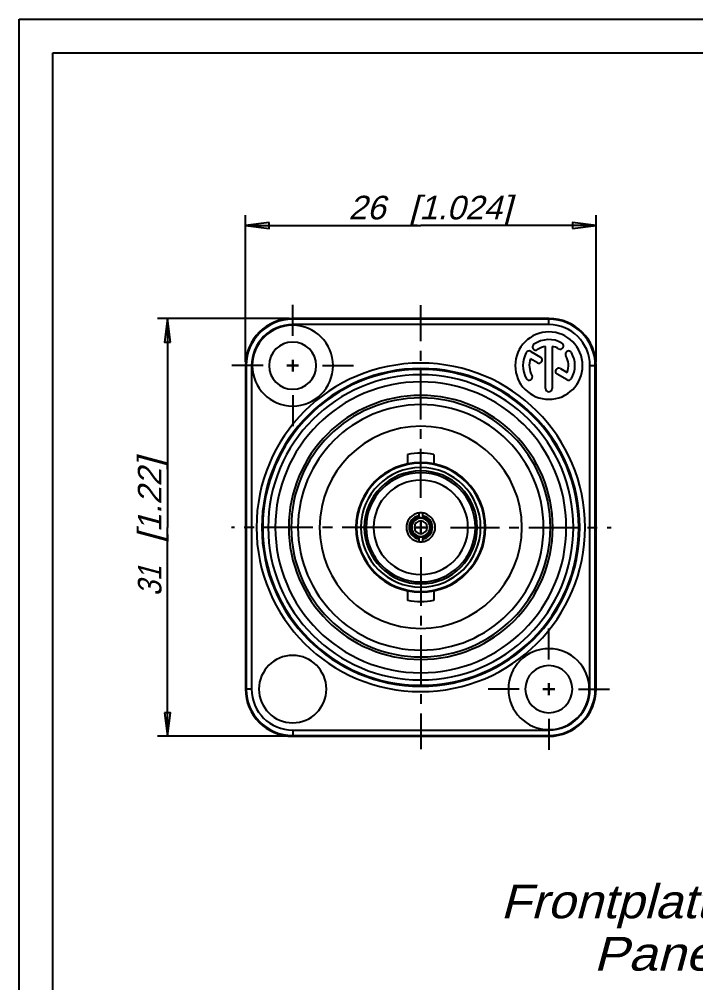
# Model space of a CAD drawing. Extents: x 0 to 210, y 0 to 297.
# Drawn here: x 0 to 100.3, y 154 to 297 of the extents above; entities that cross this region are included whole.
import ezdxf
from ezdxf.enums import TextEntityAlignment as Align

# ---------------------------------------------------------------- set-up
doc = ezdxf.new("R2010")
doc.units = 0
doc.header["$LTSCALE"] = 19.36
doc.linetypes.add('CENTER', pattern=[0.6, 0.375, -0.075, 0.075, -0.075])
doc.layers.get('0').update_dxf_attribs({"linetype": 'CONTINUOUS'})
doc.layers.add('DEFAULT_1', color=7, linetype='CENTER')
doc.layers.add('ZEICHNUNGSBEMAßUNGEN', color=7, linetype='CONTINUOUS')
doc.styles.get("Standard").update_dxf_attribs({"font": 'txt', "width": 0.8})
doc.dimstyles.get("Standard").update_dxf_attribs({"dimtxt": 0.18, "dimasz": 0.18, "dimexe": 0.18, "dimexo": 0.0625, "dimgap": 0.09, "dimtad": 0, "dimtih": 1, "dimtoh": 1, "dimdec": 4, "dimzin": 0, "dimtxsty": 'STANDARD', "dimcen": 0.09, "dimazin": 3, "dimtfac": 1, "dimtdec": 4, "dimtofl": 0, "dimtmove": 0, "dimatfit": 3, "dimtolj": 1, "dimtzin": 0})

# ---------------------------------------------------------------- blocks, each defined once
blk = doc.blocks.new('*D0')
at = {"layer": 'ZEICHNUNGSBEMAßUNGEN', "color": 2, "linetype": 'CONTINUOUS'}
for p, q in [((33.55, 246.11), (33.55, 267.91)), ((85.55, 246.11), (85.55, 267.91)), ((33.55, 266.41), (59.55, 266.41)), ((85.55, 266.41), (59.55, 266.41))]:
    blk.add_line(p, q, dxfattribs=at)
for points in [[(37.05, 266.84), (33.55, 266.41), (37.05, 265.97), (37.05, 266.84)], [(82.05, 265.97), (85.55, 266.41), (82.05, 266.84), (82.05, 265.97)]]:
    blk.add_lwpolyline(points, dxfattribs=at)
at = {"layer": 'ZEICHNUNGSBEMAßUNGEN', "color": 2, "linetype": 'CONTINUOUS', "oblique": 15}
for s, p, p2 in [('26', (48.81, 267.31), (54.31, 267.31)), ('[', (57.81, 267.31), (59.31, 267.31)), ('1.024', (59.31, 267.31), (71.56, 267.31)), (']', (71.56, 267.31), (73.06, 267.31))]:
    blk.add_text(s, height=3.5, dxfattribs=at).set_placement(p, p2, align=Align.FIT)
blk = doc.blocks.new('*D7')
at = {"layer": 'ZEICHNUNGSBEMAßUNGEN', "color": 2, "linetype": 'CONTINUOUS'}
for p, q in [((40.05, 252.61), (20.5, 252.61)), ((22, 252.61), (22, 221.61)), ((22, 190.61), (22, 221.61)), ((40.05, 190.61), (20.5, 190.61))]:
    blk.add_line(p, q, dxfattribs=at)
for points in [[(22.44, 249.11), (22, 252.61), (21.56, 249.11), (22.44, 249.11)], [(21.56, 194.11), (22, 190.61), (22.44, 194.11), (21.56, 194.11)]]:
    blk.add_lwpolyline(points, dxfattribs=at)
at = {"layer": 'ZEICHNUNGSBEMAßUNGEN', "color": 2, "linetype": 'CONTINUOUS', "oblique": 15}
for s, p, p2 in [(']', (21.09, 230.38), (21.09, 231.88)), ('1.22', (21.09, 220.88), (21.09, 230.38)), ('[', (21.09, 219.38), (21.09, 220.88)), ('31', (21.09, 211.38), (21.09, 215.88))]:
    blk.add_text(s, height=3.5, rotation=90, dxfattribs=at).set_placement(p, p2, align=Align.FIT)

msp = doc.modelspace()

# ---------------------------------------------------------------- linework, layer by layer
at = {"color": 7, "linetype": 'CONTINUOUS'}
for p, q in [((0, 0), (0, 297)), ((0, 297), (210, 297)), ((5, 292), (205, 292)), ((5, 5), (5, 292)), ((78.5506, 252.6076), (40.5506, 252.6076)), ((75.86221, 247.71785), (77.33104, 246.86982)), ((78.06726, 242.22427), (78.06726, 248.46704)), ((79.03393, 248.46704), (79.03393, 242.22427)), ((76.84771, 246.03266), (75.83258, 246.61874)), ((33.5506, 245.6076), (33.5506, 197.6076)), ((80.25732, 245.18033), (81.26861, 244.59646)), ((85.5506, 197.6076), (85.5506, 245.6076)), ((81.23898, 243.49736), (79.77399, 244.34317)), ((57.6006, 232.43589), (57.6006, 231.02054)), ((61.5006, 232.43589), (61.5006, 231.02054)), ((59.2506, 223.72647), (59.2506, 223.32154)), ((59.2506, 223.32154), (59.2506, 223.17922)), ((59.2506, 223.17922), (59.2506, 222.97508)), ((59.8506, 223.32154), (59.8506, 223.72647)), ((59.8506, 223.32154), (59.8506, 223.17922)), ((59.8506, 223.17922), (59.8506, 222.97508)), ((59.2506, 220.03598), (59.2506, 220.24012)), ((59.8506, 220.03598), (59.8506, 220.24012)), ((59.2506, 220.03598), (59.2506, 219.89366)), ((59.2506, 219.89366), (59.2506, 219.48873)), ((59.8506, 220.03598), (59.8506, 219.89366)), ((59.8506, 219.48873), (59.8506, 219.89366)), ((57.6006, 212.19466), (57.6006, 210.77932)), ((61.5006, 212.19466), (61.5006, 210.77932)), ((40.5506, 190.6076), (78.5506, 190.6076))]:
    msp.add_line(p, q, dxfattribs=at)
at = {"color": 9, "linetype": 'CONTINUOUS'}
for p, q in [((40.5506, 252.6076), (40.5506, 252.49488)), ((78.5506, 252.49488), (40.5506, 252.49488)), ((78.5506, 251.69537), (40.5506, 251.69537)), ((78.5506, 252.6076), (78.5506, 252.49488)), ((33.5506, 245.6076), (33.66332, 245.6076)), ((33.66332, 245.6076), (33.66332, 197.6076)), ((34.46283, 245.6076), (34.46283, 197.6076)), ((84.63836, 197.6076), (84.63836, 245.6076)), ((85.5506, 245.6076), (85.43788, 245.6076)), ((85.43788, 197.6076), (85.43788, 245.6076)), ((33.5506, 197.6076), (33.66332, 197.6076)), ((85.5506, 197.6076), (85.43788, 197.6076)), ((40.5506, 191.51984), (78.5506, 191.51984)), ((40.5506, 190.6076), (40.5506, 190.72032)), ((40.5506, 190.72032), (78.5506, 190.72032)), ((78.5506, 190.6076), (78.5506, 190.72032))]:
    msp.add_line(p, q, dxfattribs=at)
at = {"color": 2, "linetype": 'CONTINUOUS'}
for p, q in [((40.5506, 244.7276), (40.5506, 246.4876)), ((40.5506, 246.4876), (40.5506, 244.7276)), ((39.6706, 245.6076), (41.4306, 245.6076)), ((41.4306, 245.6076), (39.6706, 245.6076)), ((58.6706, 221.6076), (60.4306, 221.6076)), ((60.4306, 221.6076), (58.6706, 221.6076)), ((59.5506, 220.7276), (59.5506, 222.4876)), ((59.5506, 222.4876), (59.5506, 220.7276)), ((77.6706, 197.6076), (79.4306, 197.6076)), ((79.4306, 197.6076), (77.6706, 197.6076)), ((78.5506, 196.7276), (78.5506, 198.4876)), ((78.5506, 198.4876), (78.5506, 196.7276))]:
    msp.add_line(p, q, dxfattribs=at)
at = {"color": 9, "linetype": 'CONTINUOUS'}
for points in [[(40.5506, 251.69537), (40.5506, 251.99505), (40.5506, 252.25109), (40.5506, 252.4262), (40.5506, 252.49488)], [(78.5506, 251.69537), (78.5506, 251.99505), (78.5506, 252.25109), (78.5506, 252.4262), (78.5506, 252.49488)], [(34.46283, 245.6076), (34.16315, 245.6076), (33.9071, 245.6076), (33.732, 245.6076), (33.66332, 245.6076)], [(84.63836, 245.6076), (84.93805, 245.6076), (85.19409, 245.6076), (85.3692, 245.6076), (85.43788, 245.6076)], [(34.46283, 197.6076), (34.16315, 197.6076), (33.90711, 197.6076), (33.732, 197.6076), (33.66332, 197.6076)], [(84.63836, 197.6076), (84.93805, 197.6076), (85.19409, 197.6076), (85.3692, 197.6076), (85.43788, 197.6076)], [(40.5506, 191.51984), (40.5506, 191.22015), (40.5506, 190.96411), (40.5506, 190.789), (40.5506, 190.72032)], [(78.5506, 191.51984), (78.5506, 191.22015), (78.5506, 190.96411), (78.5506, 190.789), (78.5506, 190.72032)]]:
    msp.add_lwpolyline(points, dxfattribs=at)
at = {"color": 7, "linetype": 'CONTINUOUS'}
for centre, radius, start, end in [((40.5506, 245.6076), 7, 90, 180), ((78.5506, 245.6076), 7, 0, 90), ((40.5506, 245.6076), 6, 90, 180), ((40.5506, 245.6076), 6, 0, 90), ((78.5506, 245.6076), 5, 0, 180), ((40.5506, 245.6076), 3.5, 0, 180), ((76.61, 248.37907), 0.48333, 125, 305), ((78.5506, 245.6076), 3.86667, 60, 125), ((80.24226, 248.53765), 0.48333, 240, 60), ((78.5506, 245.6076), 3.86667, 150, 210), ((75.62054, 247.29927), 0.48333, 60, 150), ((78.5506, 245.6076), 2.9, 99.5940682, 125), ((78.5506, 245.6076), 2.9, 60, 80.4059318), ((81.48065, 247.29927), 0.48333, 30, 210), ((78.5506, 245.6076), 3.86667, 330, 30), ((78.5506, 245.6076), 2.9, 159.5940682, 210), ((77.08938, 246.45124), 0.48333, 240, 60), ((78.5506, 245.6076), 2.9, 339.5940682, 30), ((40.5506, 245.6076), 6, 180, 360), ((40.5506, 245.6076), 3.5, 180, 360), ((78.5506, 245.6076), 5, 180, 360), ((80.01565, 244.76175), 0.48333, 60, 240), ((75.62054, 243.91593), 0.48333, 210, 30), ((81.48065, 243.91593), 0.48333, 240, 330), ((78.5506, 242.22427), 0.48333, 180, 360), ((59.5506, 221.6076), 15, 0, 180), ((59.5506, 221.6076), 11, 90, 100.2113039), ((59.5506, 221.6076), 11, 79.7886966, 90), ((59.5506, 221.6076), 9.62, 0.0584719, 179.9415281), ((59.5506, 221.6076), 9.52, 0, 180), ((59.5506, 221.6076), 8.88, 0, 180), ((59.5506, 221.6076), 8.38, 0, 180), ((59.5506, 221.6076), 8.1, 0, 180), ((59.5506, 221.6076), 7, 0, 180), ((59.5506, 221.6076), 2.14, 107.7708611, 180), ((59.5506, 221.6076), 2.14, 107.7753242, 180), ((59.5506, 221.6076), 1.6, 100.8069229, 180), ((59.5506, 221.6076), 2.14, 98.0586624, 107.7753242), ((59.5506, 221.6076), 2.14, 98.0586624, 107.7708611), ((59.5506, 221.6076), 2.14, 81.9413376, 98.0586624), ((59.5506, 221.6076), 2.14, 72.229154, 81.9413376), ((59.5506, 221.6076), 2.14, 72.2246908, 81.9413376), ((59.5506, 221.6076), 1.6, 0, 79.1930771), ((59.5506, 221.6076), 2.14, 0, 72.229154), ((59.5506, 221.6076), 2.14, 0, 72.2246908), ((59.5506, 221.6076), 15, 180, 360), ((59.5506, 221.6076), 9.62, 179.9415281, 180), ((59.5506, 221.6076), 9.62, 180, 180.0584719), ((59.5506, 221.6076), 9.62, 180.0584719, 359.9415281), ((59.5506, 221.6076), 9.52, 180, 360), ((59.5506, 221.6076), 8.88, 180, 360), ((59.5506, 221.6076), 8.38, 180, 360), ((59.5506, 221.6076), 8.1, 180, 360), ((59.5506, 221.6076), 7, 180, 360), ((59.5506, 221.6076), 2.14, 180, 252.229154), ((59.5506, 221.6076), 2.14, 180, 252.2246908), ((59.5506, 221.6076), 1.6, 180, 259.1930771), ((59.5506, 221.6076), 1.4, 102.3736251, 180), ((59.5506, 221.6076), 1.4, 180, 257.6263749), ((59.5506, 221.6076), 1.35, 105, 180), ((59.5506, 221.6076), 1.35, 180, 255), ((59.5506, 221.6076), 0.95, 0, 180), ((59.5506, 221.6076), 0.95, 180, 360), ((59.5506, 221.6076), 1.35, 102.5624822, 105), ((59.5506, 221.6076), 1.4, 77.6263749, 102.3736251), ((59.5506, 221.6076), 1.35, 77.4375178, 102.5624822), ((59.5506, 221.6076), 1.35, 75, 77.4375178), ((59.5506, 221.6076), 1.4, 0, 77.6263749), ((59.5506, 221.6076), 1.4, 282.3736251, 360), ((59.5506, 221.6076), 1.6, 280.8069229, 360), ((59.5506, 221.6076), 1.35, 0, 75), ((59.5506, 221.6076), 1.35, 285, 360), ((59.5506, 221.6076), 2.14, 287.7708611, 360), ((59.5506, 221.6076), 2.14, 287.7753242, 360), ((59.5506, 221.6076), 9.62, 0, 0.0584719), ((59.5506, 221.6076), 9.62, 359.9415281, 360), ((59.5506, 221.6076), 1.35, 255, 257.4375178), ((59.5506, 221.6076), 1.4, 257.6263749, 282.3736251), ((59.5506, 221.6076), 1.35, 257.4375178, 282.5624822), ((59.5506, 221.6076), 1.35, 282.5624822, 285), ((59.5506, 221.6076), 2.14, 252.2246908, 261.9413376), ((59.5506, 221.6076), 2.14, 252.229154, 261.9413376), ((59.5506, 221.6076), 2.14, 261.9413376, 278.0586624), ((59.5506, 221.6076), 2.14, 278.0586624, 287.7753242), ((59.5506, 221.6076), 2.14, 278.0586624, 287.7708611), ((59.5506, 221.6076), 11, 259.7887062, 270), ((59.5506, 221.6076), 11, 270, 280.211294), ((78.5506, 197.6076), 6, 0, 180), ((40.5506, 197.6076), 5, 0, 180), ((78.5506, 197.6076), 3.5, 0, 180), ((40.5506, 197.6076), 7, 180, 270), ((40.5506, 197.6076), 5, 180, 360), ((78.5506, 197.6076), 6, 180, 270), ((78.5506, 197.6076), 3.5, 180, 360), ((78.5506, 197.6076), 7, 270, 360), ((78.5506, 197.6076), 6, 270, 360)]:
    msp.add_arc(centre, radius, start, end, dxfattribs=at)
at = {"color": 9, "linetype": 'CONTINUOUS'}
for centre, radius, start, end in [((40.5506, 245.6076), 6.88728, 90, 180), ((40.5506, 245.6076), 6.08777, 90, 180), ((78.5506, 245.6076), 6.88728, 0, 90), ((78.5506, 245.6076), 6.08777, 0, 90), ((59.5506, 221.6076), 24.37255, 0, 180), ((59.5506, 221.6076), 23.57304, 0, 180), ((59.5506, 221.6076), 23.43839, 0, 180), ((59.5506, 221.6076), 22.63888, 0, 180), ((59.5506, 221.6076), 21.58432, 90, 270), ((59.5506, 221.6076), 21.58432, 270, 90), ((59.5506, 221.6076), 19.58462, 90, 270), ((59.5506, 221.6076), 19.21715, 90, 270), ((59.5506, 221.6076), 19.58462, 270, 90), ((59.5506, 221.6076), 19.21715, 270, 90), ((59.5506, 221.6076), 18.2173, 90, 270), ((59.5506, 221.6076), 18.2173, 270, 90), ((59.5506, 221.6076), 1.74, 99.9281918, 260.0718082), ((59.5506, 221.6076), 1.74, 279.9281918, 80.0718082), ((59.5506, 221.6076), 24.37255, 180, 360), ((59.5506, 221.6076), 23.57304, 180, 360), ((59.5506, 221.6076), 23.43839, 180, 360), ((59.5506, 221.6076), 22.63888, 180, 360), ((40.5506, 197.6076), 6.88728, 180, 270), ((40.5506, 197.6076), 6.08777, 180, 270), ((78.5506, 197.6076), 6.88728, 270, 360), ((78.5506, 197.6076), 6.08777, 270, 360)]:
    msp.add_arc(centre, radius, start, end, dxfattribs=at)
at = {"layer": 'DEFAULT_1', "color": 2, "linetype": 'CENTER'}
for p, q in [((40.5506, 250.0076), (40.5506, 254.6076)), ((59.5506, 226.0076), (59.5506, 254.555)), ((36.1506, 245.6076), (31.5506, 245.6076)), ((44.9506, 245.6076), (49.5506, 245.6076)), ((40.5506, 241.2076), (40.5506, 236.6076)), ((55.1506, 221.6076), (31.45871, 221.6076)), ((63.9506, 221.6076), (87.80393, 221.6076)), ((59.5506, 217.2076), (59.5506, 188.68436)), ((78.5506, 202.0076), (78.5506, 206.6076)), ((74.1506, 197.6076), (69.5506, 197.6076)), ((82.9506, 197.6076), (87.5506, 197.6076)), ((78.5506, 193.2076), (78.5506, 188.6076))]:
    msp.add_line(p, q, dxfattribs=at)

# ---------------------------------------------------------------- texts
at = {"color": 2, "linetype": 'CONTINUOUS', "oblique": 15}
for s, p, p2 in [('Frontplattenausschnitt', (71.36959, 163.60197), (143.6315, 163.60197)), ('Panel cut out', (85.17912, 155.8374), (129.82198, 155.8374))]:
    msp.add_text(s, height=5, dxfattribs=at).set_placement(p, p2, align=Align.FIT)

# ---------------------------------------------------------------- dimensions: what is measured, and where the dimension line sits
at = {"layer": 'ZEICHNUNGSBEMAßUNGEN', "color": 2, "linetype": 'CONTINUOUS'}
for base, p1, p2, angle, picture, middle in [((33.5506, 266.40687), (85.5506, 246.1076), (33.5506, 246.1076), 180, '*D0', (60.93483, 269.06273)), ((21.99957, 190.6076), (40.0506, 252.6076), (40.0506, 190.6076), 270, '*D7', (19.3437, 221.63026))]:
    dim = msp.add_linear_dim(base=base, p1=p1, p2=p2, angle=angle, dimstyle='Standard', dxfattribs=at)
    dim.commit()
    dim.dimension.update_dxf_attribs({"geometry": picture, "text_midpoint": middle})

doc.saveas('drawing.dxf')
